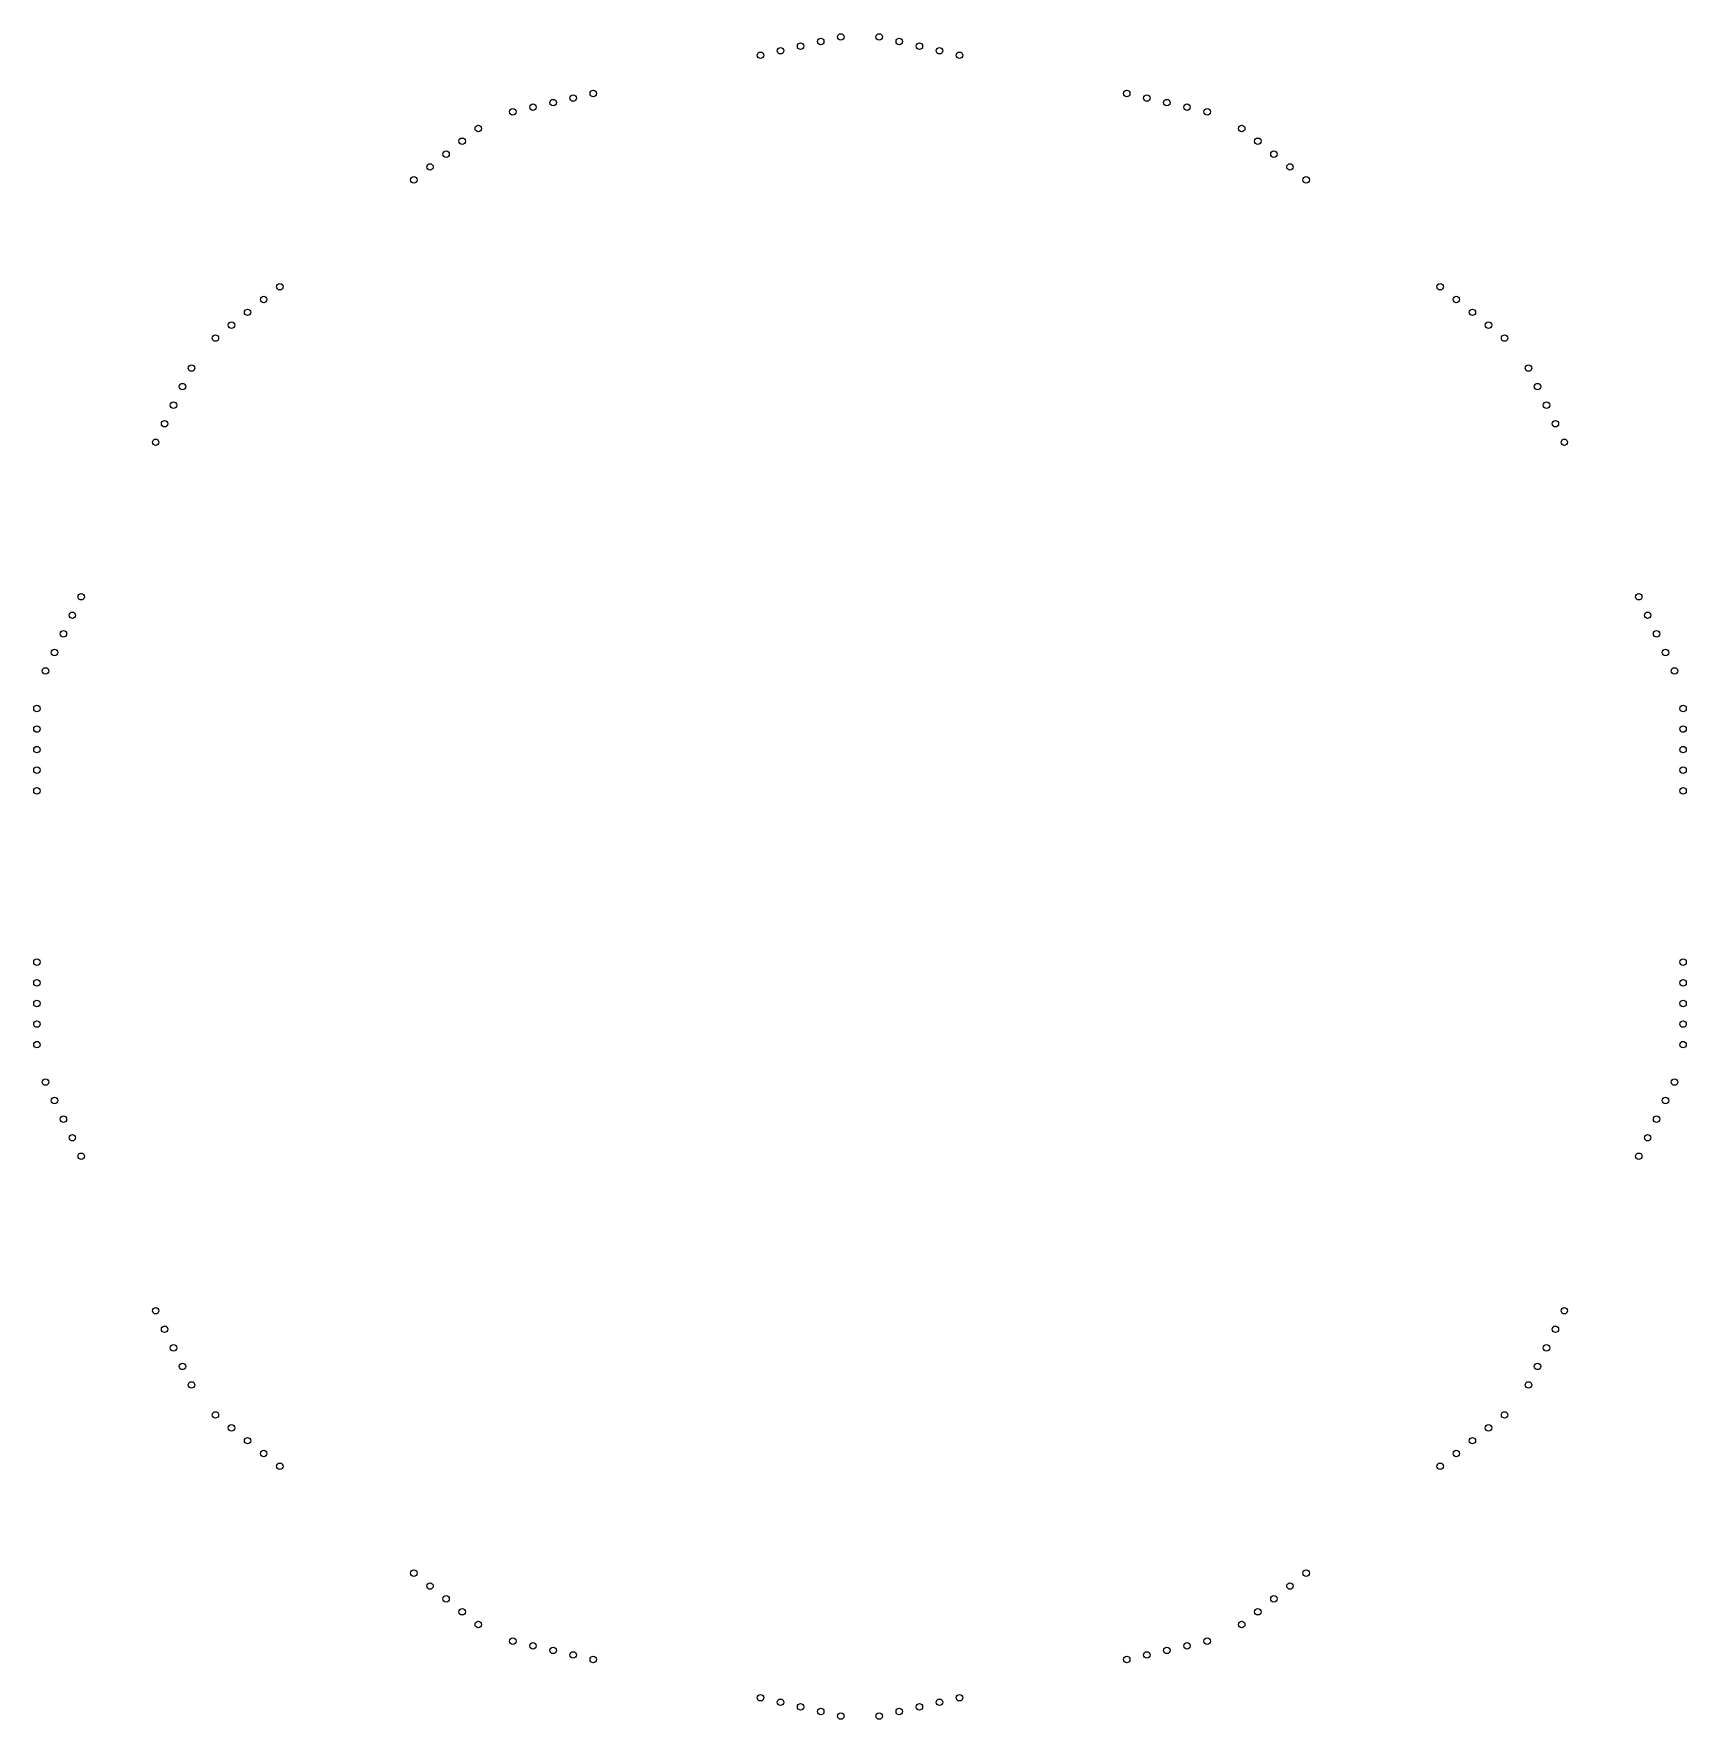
# Model space of a CAD drawing. Header units: millimetres. Extents: x -102 to 102, y -104 to 104.
import ezdxf

# ---------------------------------------------------------------- set-up
doc = ezdxf.new("R2010")
doc.units = ezdxf.units.MM
doc.layers.add('Sketch', color=7, linetype='CONTINUOUS')

msp = doc.modelspace()

# ---------------------------------------------------------------- linework, layer by layer
at = {"layer": 'Sketch'}
for centre in [(-2.36, 103.5), (2.36, 103.5), (-9.79, 101.8), (-7.32, 102.37), (-4.84, 102.93), (4.84, 102.93), (7.32, 102.37), (9.79, 101.8), (-12.27, 101.24), (12.27, 101.24), (-37.82, 95.4), (-35.35, 95.97), (-32.87, 96.53), (32.87, 96.53), (35.35, 95.97), (37.82, 95.4), (-42.78, 94.27), (-40.3, 94.84), (40.3, 94.84), (42.78, 94.27), (-47.04, 92.22), (47.04, 92.22), (-51.01, 89.05), (-49.02, 90.64), (49.02, 90.64), (51.01, 89.05), (-52.99, 87.47), (52.99, 87.47), (-54.98, 85.89), (54.98, 85.89), (-71.5, 72.71), (71.5, 72.71), (-73.49, 71.13), (73.49, 71.13), (-75.47, 69.55), (75.47, 69.55), (-79.44, 66.38), (-77.46, 67.96), (77.46, 67.96), (79.44, 66.38), (-82.39, 62.68), (82.39, 62.68), (-83.49, 60.39), (83.49, 60.39), (-84.6, 58.1), (84.6, 58.1), (-85.7, 55.82), (85.7, 55.82), (-86.8, 53.53), (86.8, 53.53), (-95.97, 34.49), (95.97, 34.49), (-97.07, 32.2), (97.07, 32.2), (-98.17, 29.91), (98.17, 29.91), (-99.27, 27.62), (99.27, 27.62), (-100.38, 25.34), (100.38, 25.34), (-101.43, 20.72), (101.43, 20.72), (-101.43, 18.18), (101.43, 18.18), (-101.43, 15.64), (101.43, 15.64), (-101.43, 13.1), (101.43, 13.1), (-101.43, 10.56), (101.43, 10.56), (-101.43, -10.57), (101.43, -10.57), (-101.43, -13.11), (101.43, -13.11), (-101.43, -15.65), (101.43, -15.65), (-101.43, -18.19), (101.43, -18.19), (-101.43, -20.73), (101.43, -20.73), (-100.38, -25.34), (100.38, -25.34), (-99.27, -27.62), (99.27, -27.62), (-98.17, -29.91), (98.17, -29.91), (-97.07, -32.2), (97.07, -32.2), (-95.97, -34.49), (95.97, -34.49), (-86.8, -53.53), (86.8, -53.53), (-85.7, -55.82), (85.7, -55.82), (-84.6, -58.1), (84.6, -58.1), (-83.49, -60.39), (83.49, -60.39), (-82.39, -62.68), (82.39, -62.68), (-79.44, -66.38), (79.44, -66.38), (-77.46, -67.96), (77.46, -67.96), (-75.47, -69.55), (75.47, -69.55), (-73.49, -71.13), (-71.5, -72.71), (71.5, -72.71), (73.49, -71.13), (-54.98, -85.89), (-52.99, -87.47), (52.99, -87.47), (54.98, -85.89), (-51.01, -89.05), (51.01, -89.05), (-49.02, -90.64), (49.02, -90.64), (-47.04, -92.22), (47.04, -92.22), (-42.78, -94.27), (-40.3, -94.84), (-37.82, -95.4), (-35.35, -95.97), (35.35, -95.97), (37.82, -95.4), (40.3, -94.84), (42.78, -94.27), (-32.87, -96.53), (32.87, -96.53), (-12.27, -101.24), (-9.79, -101.8), (9.79, -101.8), (12.27, -101.24), (-7.32, -102.37), (-4.84, -102.93), (-2.36, -103.5), (2.36, -103.5), (4.84, -102.93), (7.32, -102.37)]:
    msp.add_circle(centre, 0.4, dxfattribs=at)

doc.saveas('drawing.dxf')
